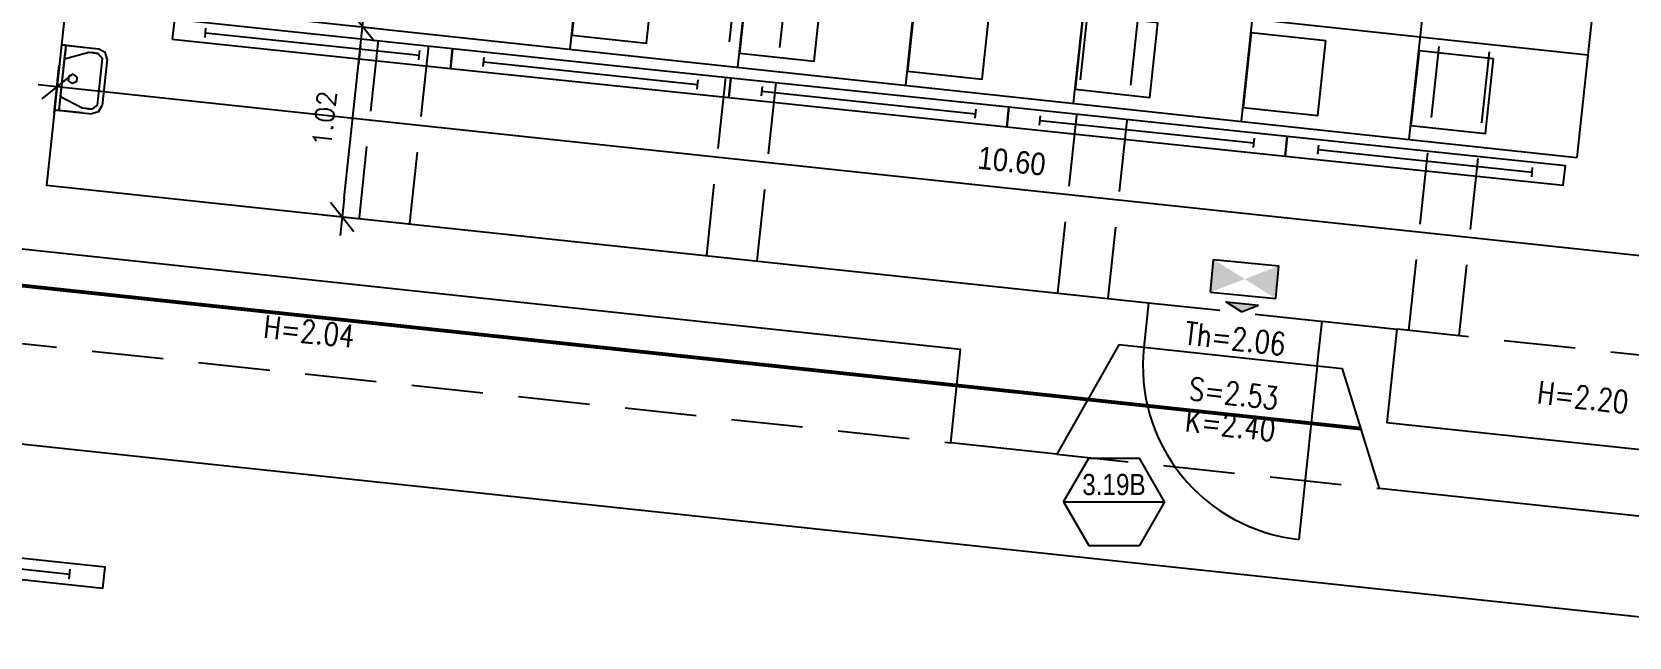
# Model space of a CAD drawing. Header units: metres. Extents: x -364 to -248, y 1030 to 1089.
# Drawn here: x -301.85 to -293.34, y 1061.86 to 1065.09 of the extents above; entities that cross this region are included whole.
import ezdxf
from ezdxf.enums import TextEntityAlignment as Align

# ---------------------------------------------------------------- set-up
doc = ezdxf.new("R2010")
doc.units = ezdxf.units.M
doc.header["$LTSCALE"] = 0.03
for name, pattern in [('AUSGEZOGEN', [0]), ('GESTRICHELT', [9, 6, -3]), ('STRICHLINIE', [19.05, 12.7, -6.35])]:
    doc.linetypes.add(name, pattern=pattern)
doc.layers.get('0').update_dxf_attribs({"linetype": 'CONTINUOUS'})
doc.layers.get('Defpoints').update_dxf_attribs({"linetype": 'CONTINUOUS'})
for name, color, linetype in [('A_Bemaßung', 2, 'CONTINUOUS'), ('A_Elektro', 1, 'CONTINUOUS'), ('A_höhen', 3, 'CONTINUOUS'), ('A_MÖBEL', 1, 'CONTINUOUS'), ('A_NR_TÜR', 1, 'CONTINUOUS'), ('A_Tuernummern', 1, 'CONTINUOUS'), ('A_TXT-TUER', 1, 'CONTINUOUS'), ('A_türen', 9, 'CONTINUOUS'), ('A_verdeckt', 8, 'STRICHLINIE'), ('A_wände', 6, 'CONTINUOUS'), ('CKBB0002', 4, 'CONTINUOUS'), ('CKMA0002', 2, 'CONTINUOUS'), ('E__LEUCHTEN', 6, 'AUSGEZOGEN'), ('E__VERSYS', 2, 'AUSGEZOGEN')]:
    doc.layers.add(name, color=color, linetype=linetype)
doc.styles.add('arial-n', font='ARIALN.TTF')
doc.styles.add('BOLDSIMP_FNT', font='TXT', dxfattribs={"height": 1})
doc.styles.add('NORM', font='simplex.shx', dxfattribs={"width": 0.7, "bigfont": 'bigfont.shx'})
doc.styles.add('PITSIMP8', font='PITSIMP8.SHX')
doc.styles.add('SIMPLEX', font='simplex.shx', dxfattribs={"height": 0.1})
doc.dimstyles.get("Standard").update_dxf_attribs({"dimtxt": 0.1, "dimasz": 0.1, "dimexe": 0.1, "dimexo": 0, "dimgap": 0.1, "dimtad": 1, "dimdec": 4, "dimrnd": 0.0025, "dimzin": 0, "dimdsep": 46, "dimtxsty": 'SIMPLEX', "dimblk": 'DIMCROSS', "dimblk1": 'DIMCROSS', "dimblk2": 'DIMCROSS', "dimsah": 1, "dimcen": 2.5, "dimdle": 0.05, "dimclrd": 1, "dimclre": 1, "dimclrt": 6, "dimadec": 0, "dimazin": 0, "dimtfac": 1, "dimtdec": 4, "dimtmove": 2, "dimatfit": 3, "dimfxl": 1, "dimtvp": 1, "dimtolj": 1, "dimtzin": 0, "dimarcsym": 0})

# ---------------------------------------------------------------- blocks, each defined once
blk = doc.blocks.new('SLASH1')
at = {"layer": 'A_Bemaßung', "color": 2, "linetype": 'Continuous'}
for p, q in [((0, -0.14068), (0, 0.11466)), ((0.07663, 0.07663), (-0.07319, -0.07319))]:
    blk.add_line(p, q, dxfattribs=at)
blk = doc.blocks.new('CA0300B2$')
at = {"color": 0, "linetype": 'AUSGEZOGEN'}
for p, q in [((0.175, 0), (-0.175, 0)), ((-0.175, 0), (-0.175, -0.025)), ((-0.175, 0), (-0.175, -0.2)), ((0.175, -0.025), (0.175, 0)), ((0.175, 0), (0.175, -0.2)), ((-0.175, -0.025), (-0.1, -0.025)), ((-0.175, -0.15), (-0.175, -0.025)), ((-0.175, -0.025), (0.175, -0.025)), ((-0.1, -0.025), (-0.15, -0.15)), ((-0.1, -0.025), (0.1, -0.025)), ((-0.0125, -0.057), (-0.025, -0.0787)), ((-0.0125, -0.1003), (-0.025, -0.0787)), ((0.0125, -0.057), (-0.0125, -0.057)), ((0.025, -0.0787), (0.0125, -0.057)), ((0.025, -0.0787), (0.0125, -0.1003)), ((0.15, -0.15), (0.1, -0.025)), ((0.1, -0.025), (0.175, -0.025)), ((0.15, -0.025), (0.125, -0.025)), ((0.175, -0.025), (0.175, -0.15)), ((-0.175, -0.15), (-0.175, -0.2)), ((-0.15, -0.175), (-0.15, -0.15)), ((-0.15, -0.2), (-0.15, -0.15)), ((0.0125, -0.1003), (-0.0125, -0.1003)), ((0.15, -0.175), (0.15, -0.15)), ((0.15, -0.2), (0.15, -0.15)), ((0.175, -0.15), (0.175, -0.2)), ((-0.1604, -0.2354), (-0.175, -0.2)), ((-0.175, -0.2), (-0.175, -0.2)), ((-0.1604, -0.2354), (-0.125, -0.25)), ((-0.15, -0.175), (-0.15, -0.2)), ((-0.15, -0.2), (-0.125, -0.225)), ((-0.125, -0.225), (0.125, -0.225)), ((0.125, -0.25), (-0.125, -0.25)), ((-0.125, -0.25), (-0.125, -0.25)), ((0.15, -0.2), (0.125, -0.225)), ((0.125, -0.25), (0.1604, -0.2354)), ((0.15, -0.175), (0.15, -0.2)), ((0.175, -0.2), (0.1604, -0.2354))]:
    blk.add_line(p, q, dxfattribs=at)
blk = doc.blocks.new('Tür-Nr')
at = {"layer": 'A_NR_TÜR'}
for p, q in [((-0.0573, -108.8652), (0.0772, -108.6321)), ((0.0772, -108.6321), (0.3468, -108.6321)), ((0.4812, -108.8652), (0.3468, -108.6321)), ((-0.0573, -108.8652), (0.4812, -108.8652)), ((-0.0573, -108.8652), (0.0772, -109.0983)), ((0.4812, -108.8652), (0.3468, -109.0983)), ((0.0772, -109.0983), (0.3468, -109.0983))]:
    blk.add_line(p, q, dxfattribs=at)
at = {"layer": 'A_TXT-TUER', "style": 'arial-n', "flags": 4}
blk.add_attdef('TÜR-NR.', text='', height=0.1129, dxfattribs=at).set_placement((0.2114, -108.7723), align=Align.MIDDLE_CENTER)
at = {"layer": 'A_TXT-TUER', "style": 'NORM', "width": 0.7}
for tag, flags, p in [('BRANDSCHUTZ', 4, (0.2287, -108.9809)), ('DIN', 5, (0.214, -109.1983)), ('ABMESSUNG', 5, (0.214, -109.3327)), ('MATERIAL', 5, (0.214, -109.4671)), ('WANDART', 5, (0.214, -109.6015)), ('ZARGE', 5, (0.214, -109.7359)), ('SCHLOSS', 5, (0.214, -109.8703)), ('BESCHLÄGE', 5, (0.214, -110.0047)), ('SONSTIGES', 5, (0.214, -110.1391))]:
    blk.add_attdef(tag, text='', height=0.0784, dxfattribs=dict(at, flags=flags)).set_placement(p, align=Align.MIDDLE_CENTER)
blk = doc.blocks.new('DIMCROSS')
at = {"color": 0, "linetype": 'ByBlock'}
blk.add_line((-1, 0), (1, 0), dxfattribs=at)
at = {"linetype": 'ByBlock'}
blk.add_line((-0.707107, -0.707107), (0.707107, 0.707107), dxfattribs=at)
blk = doc.blocks.new('*D126')
at = {"layer": 'CKMA0002', "color": 1, "linetype": 'Continuous', "lineweight": -2}
for p, q in [((-300.138, 1065.1227), (-299.9889, 1065.1067)), ((-300.1866, 1064.2037), (-300.099, 1065.0179)), ((-300.2967, 1064.1149), (-300.0979, 1064.0935))]:
    blk.add_line(p, q, dxfattribs=at)
at = {"layer": 'Defpoints', "color": 0, "linetype": 'Continuous'}
for p in [(-301.0328, 1065.219), (-300.0883, 1065.1174), (-301.1915, 1064.2112)]:
    blk.add_point(p, dxfattribs=at)
at = {"layer": 'CKMA0002', "color": 1, "linetype": 'Continuous', "lineweight": -2, "xscale": 0.1, "yscale": 0.1, "zscale": 0.1}
for p, rotation in [((-300.0883, 1065.1174), 83.85914520616019), ((-300.1973, 1064.1042), 263.8591452061602)]:
    blk.add_blockref('DIMCROSS', p, dxfattribs=dict(at, rotation=rotation))
at = {"layer": 'CKMA0002', "color": 3, "linetype": 'Continuous', "insert": (-300.2919, 1064.6269), "char_height": 0.1, "attachment_point": 5, "rotation": 83.85915, "style": 'SIMPLEX'}
blk.add_mtext('\\A1;1.02{\\A1\\H0.7x\\S;}', dxfattribs=at)
blk = doc.blocks.new('*D127')
at = {"layer": 'CKMA0002', "color": 1, "linetype": 'Continuous', "lineweight": -2}
for p, q in [((-300.0482, 1065.4902), (-300.0375, 1065.5897)), ((-300.1086, 1065.3961), (-299.9594, 1065.3801)), ((-300.0883, 1065.1174), (-300.0589, 1065.3908)), ((-300.099, 1065.0179), (-300.1097, 1064.9185))]:
    blk.add_line(p, q, dxfattribs=at)
at = {"layer": 'Defpoints', "color": 0, "linetype": 'Continuous'}
for p in [(-301.2387, 1065.5177), (-300.0589, 1065.3908), (-301.0328, 1065.219)]:
    blk.add_point(p, dxfattribs=at)
at = {"layer": 'CKMA0002', "color": 1, "linetype": 'Continuous', "lineweight": -2, "xscale": 0.1, "yscale": 0.1, "zscale": 0.1}
for p, rotation in [((-300.0589, 1065.3908), 263.8591452061602), ((-300.0883, 1065.1174), 83.85914520616019)]:
    blk.add_blockref('DIMCROSS', p, dxfattribs=dict(at, rotation=rotation))
at = {"layer": 'CKMA0002', "color": 3, "linetype": 'Continuous', "insert": (-300.2227, 1065.2701), "char_height": 0.1, "attachment_point": 5, "rotation": 83.85915, "style": 'SIMPLEX'}
blk.add_mtext('\\A1;27{\\A1\\H0.7x\\S5;}', dxfattribs=at)
blk = doc.blocks.new('A$C20DF02DF')
at = {"layer": 'E__VERSYS', "color": 3, "linetype": 'GESTRICHELT', "ltscale": 5, "const_width": 0.02}
blk.add_lwpolyline([(20.7437, 16.3332), (65.6775, 11.5285)], dxfattribs=at)
blk = doc.blocks.new('2DEL_458')
for p, q in [((-0.3844, -0.2363), (-0.3844, 0.2363)), ((0.3844, -0.2363), (0.3844, 0.2363)), ((-0.3844, 0), (0.3844, 0))]:
    blk.add_line(p, q)
blk.add_lwpolyline([(-0.5, -0.5), (0.5, -0.5), (0.5, 0.5), (-0.5, 0.5)], close=True)
at = {"style": 'PITSIMP8', "flags": 9}
for tag, p in [('RAUM/GRUPPE', (-0.0298, 0.1593)), ('BEZEICHNUNG', (-0.0298, 0.1793)), ('POS.NR.G-LV', (-0.0298, 0.1393)), ('FABRIKAT', (-0.0298, 0.1193)), ('KENNUNG', (-0.0298, 0.0793)), ('LEISTUNG', (-0.0298, 0.0593)), ('TYP', (-0.0298, 0.0993)), ('VOLUMENSTROM', (-0.0298, 0.0393)), ('DRUCK/-STUFE', (-0.0298, 0.0193)), ('ANSCHLUSS', (-0.0298, -0.0007)), ('GROESSE', (-0.0298, -0.0207)), ('DN', (-0.0298, -0.0407)), ('TEMPERATUR', (-0.0298, -0.0607)), ('SCHUTZART', (-0.0298, -0.1007)), ('DREHZAHL', (-0.0298, -0.0807)), ('SPANNUNG/FREQUENZ', (-0.0298, -0.1207)), ('GEWICHT', (-0.0298, -0.1407)), ('FREI', (-0.0298, -0.1607)), ('FREI', (-0.0298, -0.1807)), ('FREI', (-0.0298, -0.2007))]:
    blk.add_attdef(tag, text='', height=0.01, dxfattribs=at).set_placement(p, align=Align.MIDDLE)
blk = doc.blocks.new('PU1')
at = {"color": 3}
for p, q in [((-118.6, -55.3), (-118.6, 69.7)), ((-118.6, 69.7), (131.4, 69.7)), ((131.4, -55.3), (131.4, 69.7)), ((-118.6, -55.3), (131.4, -55.3)), ((-56.1, -86.6), (68.9, -86.6)), ((6.4, -117.8), (-56.1, -86.6)), ((6.4, -117.8), (68.9, -86.6))]:
    blk.add_line(p, q, dxfattribs=at)
for points in [[(-118.6, 69.7), (-118.6, -55.3), (131.4, -55.3), (131.4, 69.7)], [(68.9, -86.6), (-56.1, -86.6), (6.4, -117.8)]]:
    blk.add_solid(points, dxfattribs=at)

msp = doc.modelspace()

# ---------------------------------------------------------------- linework, layer by layer
at = {"layer": 'A_Bemaßung', "linetype": 'Continuous'}
for p, q in [((-340.33545, 1066.9996), (-292.2607, 1061.86188)), ((-301.81724, 1064.8092), (-291.08302, 1063.66205))]:
    msp.add_line(p, q, dxfattribs=at)
at = {"layer": 'A_MÖBEL', "linetype": 'Continuous'}
for p, q in [((-298.51352, 1069.37332), (-298.98424, 1064.99857)), ((-297.61868, 1069.27703), (-298.08941, 1064.90228)), ((-296.72385, 1069.18075), (-297.19457, 1064.806)), ((-295.82901, 1069.08446), (-296.29974, 1064.70972)), ((-294.93418, 1068.98818), (-295.4049, 1064.61343)), ((-294.03934, 1068.89189), (-294.51007, 1064.51715)), ((-293.14451, 1068.79561), (-293.61523, 1064.42086)), ((-301.60991, 1065.83427), (-293.55639, 1064.96771)), ((-301.66875, 1065.28742), (-293.61523, 1064.42086))]:
    msp.add_line(p, q, dxfattribs=at)
for points in [[(-298.53276, 1065.42773), (-298.93046, 1065.47053), (-298.97326, 1065.07282), (-298.57555, 1065.03003)], [(-297.63792, 1065.33145), (-298.03563, 1065.37424), (-298.07842, 1064.97654), (-297.68072, 1064.93374)], [(-296.74309, 1065.23516), (-297.14079, 1065.27796), (-297.18359, 1064.88025), (-296.78588, 1064.83746)], [(-295.84826, 1065.13888), (-296.24596, 1065.18167), (-296.28875, 1064.78397), (-295.89105, 1064.74118)], [(-294.95342, 1065.0426), (-295.35112, 1065.08539), (-295.39392, 1064.68769), (-294.99621, 1064.64489)], [(-294.05859, 1064.94631), (-294.45629, 1064.98911), (-294.49908, 1064.5914), (-294.10138, 1064.54861)]]:
    msp.add_lwpolyline(points, close=True, dxfattribs=at)
at = {"layer": 'A_türen', "linetype": 'Continuous'}
for q in [(-295.92324, 1063.4067), (-295.09738, 1062.3832)]:
    msp.add_line((-294.99856, 1063.30787), q, dxfattribs=at)
msp.add_arc((-294.99856, 1063.30787), 0.92994, 173.893253, 263.899918, dxfattribs=at)
at = {"layer": 'A_verdeckt'}
for p, q in [((-300.10549, 1064.09918), (-299.42376, 1070.47756)), ((-299.83696, 1064.07049), (-299.15533, 1070.44866)), ((-298.2538, 1063.89995), (-297.57205, 1070.2783)), ((-297.98525, 1063.87124), (-297.30362, 1070.24943)), ((-296.38223, 1063.69855), (-295.70047, 1070.07692)), ((-296.11366, 1063.66985), (-295.43204, 1070.04804)), ((-294.51071, 1063.49719), (-293.82894, 1069.87556)), ((-294.24214, 1063.4685), (-293.56052, 1069.84668)), ((-303.80365, 1063.63091), (-296.95303, 1062.8984)), ((-295.89775, 1063.64543), (-294.96301, 1063.54553)), ((-292.48727, 1063.28096), (-294.57525, 1063.50409)), ((-296.38629, 1062.83782), (-294.66622, 1062.6539))]:
    msp.add_line(p, q, dxfattribs=at)
at = {"layer": 'A_wände', "linetype": 'Continuous'}
for points in [[(-300.83696, 1071.06175), (-300.88295, 1070.63425), (-301.09174, 1070.65665), (-301.77392, 1064.27341), (-295.89774, 1063.64543), (-295.92325, 1063.4068), (-296.05746, 1063.42114), (-296.38629, 1062.83783), (-296.95303, 1062.8984), (-296.8999, 1063.39554), (-303.75054, 1064.12806), (-303.80366, 1063.63092), (-303.88817, 1063.63995), (-304.08619, 1064.27967), (-304.21546, 1064.29348), (-304.18996, 1064.53202), (-302.05221, 1064.30345), (-301.36971, 1070.68677), (-301.42936, 1070.69315), (-301.38368, 1071.12058)], [(-292.30363, 1062.40122), (-294.66621, 1062.6539), (-294.86434, 1063.29352), (-294.99856, 1063.30788), (-294.97305, 1063.54661), (-294.57525, 1063.5041), (-294.62838, 1063.00696), (-292.54039, 1062.78382)]]:
    msp.add_lwpolyline(points, dxfattribs=at)

# ---------------------------------------------------------------- block references
at = {"layer": 'A_Bemaßung', "color": 7, "rotation": 353.8999999999999}
msp.add_blockref('SLASH1', (-301.71779, 1064.79857), dxfattribs=at)
at = {"layer": 'A_Elektro', "linetype": 'Continuous'}
msp.add_blockref('A$C20DF02DF', (-360.44279, 1051.44521), dxfattribs=at)
at = {"layer": 'A_Tuernummern'}
ref = msp.add_blockref('Tür-Nr', (-296.29404, 1171.44809), dxfattribs=at)
ref.add_attrib('TÜR-NR.', '3.19B', dxfattribs={"layer": 'A_TXT-TUER', "height": 0.112896, "style": 'arial-n'}).set_placement((-296.08268, 1062.67575), align=Align.MIDDLE_CENTER)
at = {"layer": 'CKBB0002', "color": 8, "linetype": 'Continuous', "rotation": 83.85858994099564}
msp.add_blockref('CA0300B2$', (-301.71251, 1064.84785), dxfattribs=at)
at = {"layer": 'E__LEUCHTEN', "color": 1, "linetype": 'Continuous', "ltscale": 0.1, "xscale": 1.491326499999952, "yscale": 0.1053807999999208, "zscale": 1.4913265, "rotation": 353.9999999999997}
for p in [(-300.35574, 1065.0257), (-298.87259, 1064.86982), (-297.38943, 1064.71393), (-295.90627, 1064.55804), (-294.42312, 1064.40216)]:
    msp.add_blockref('2DEL_458', p, dxfattribs=at)
at = {"layer": 'E__LEUCHTEN', "xscale": 0.001400528304705738, "yscale": 0.001400528303747706, "zscale": 0.001400528304, "rotation": 354.4120721330723}
msp.add_blockref('PU1', (-295.39545, 1063.76249), dxfattribs=at)
at = {"layer": 'E__LEUCHTEN', "color": 7, "linetype": 'Continuous', "ltscale": 5, "xscale": 1.584999999999992, "yscale": 0.11200000000008, "zscale": 1.585, "rotation": 353.8999905678065}
msp.add_blockref('2DEL_458', (-302.25524, 1062.26294), dxfattribs=at)

# ---------------------------------------------------------------- texts
at = {"layer": 'A_Bemaßung', "color": 7, "linetype": 'Continuous', "style": 'BOLDSIMP_FNT', "width": 0.9}
msp.add_text('10.60', height=0.12, rotation=353.8, dxfattribs=at).set_placement((-296.81737, 1064.32515), align=Align.BOTTOM_LEFT)
at = {"layer": 'A_höhen', "linetype": 'Continuous', "style": 'SIMPLEX', "width": 0.8}
for s, p in [('H=2.04', (-300.37309, 1063.49172)), ('Th=2.06', (-295.43629, 1063.45382)), ('S=2.53', (-295.44372, 1063.16126)), ('H=2.20', (-293.58203, 1063.14134)), ('K=2.40', (-295.46181, 1062.99225))]:
    msp.add_text(s, height=0.12, rotation=353.5, dxfattribs=at).set_placement(p, align=Align.MIDDLE_CENTER)

# ---------------------------------------------------------------- dimensions: what is measured, and where the dimension line sits
at = {"layer": 'CKMA0002', "linetype": 'Continuous'}
for base, p1, p2, text, override, picture, middle in [((-300.05886, 1065.3908), (-301.03278, 1065.21899), (-301.23866, 1065.51773), '27{\\A1\\H0.7x\\S5;}', {"dimexo": 1.136608, "dimse1": 1, "dimclrt": 3, "dimtix": 1}, '*D127', (-300.22271, 1065.27013)), ((-300.08828, 1065.11737), (-301.1915, 1064.2112), (-301.03278, 1065.21899), '1.02{\\A1\\H0.7x\\S;}', {"dimexo": 0.899954, "dimclrt": 3, "dimtix": 1}, '*D126', (-300.29192, 1064.62685))]:
    dim = msp.add_linear_dim(base=base, p1=p1, p2=p2, angle=83.859145, text=text, dimstyle='Standard', override=override, dxfattribs=at)
    dim.commit()
    dim.dimension.update_dxf_attribs({"geometry": picture, "text_midpoint": middle})

doc.saveas('drawing.dxf')
